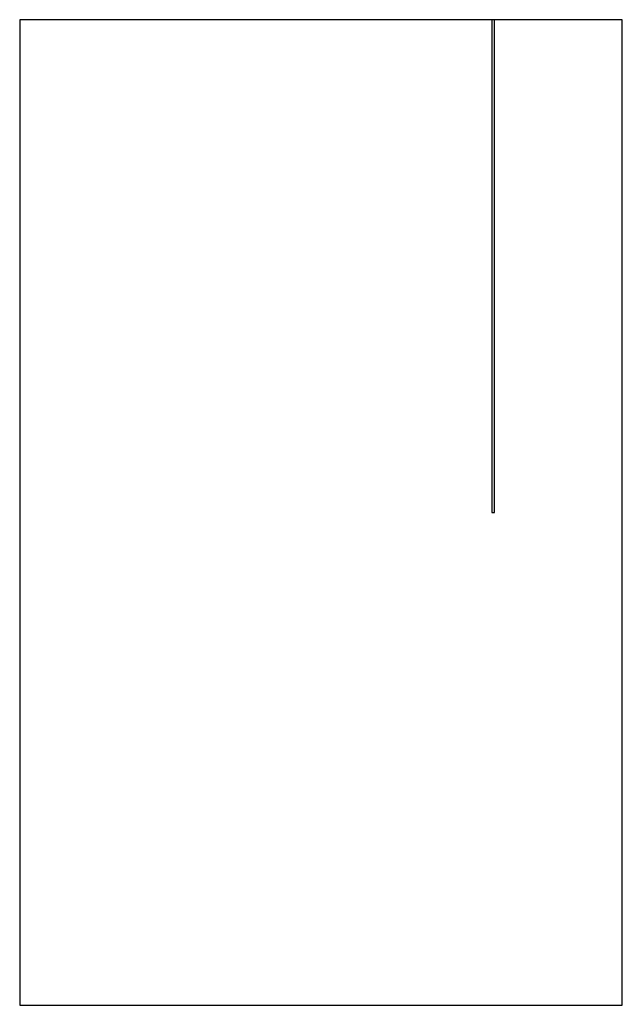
# Model space of a CAD drawing. Header units: millimetres. Extents: x 0 to 704, y 0 to 1150.
import ezdxf

# ---------------------------------------------------------------- set-up
doc = ezdxf.new("R2010")
doc.units = ezdxf.units.MM
doc.layers.add('OUTLINE', color=5, linetype='Continuous')
doc.layers.add('SLOT', color=1, linetype='Continuous')

msp = doc.modelspace()

# ---------------------------------------------------------------- linework, layer by layer
at = {"layer": 'OUTLINE'}
msp.add_lwpolyline([(0, 0), (703.5, 0), (703.5, 1150), (0, 1150), (0, 0)], close=True, dxfattribs=at)
at = {"layer": 'SLOT'}
msp.add_lwpolyline([(551.2, 575), (554.3, 575), (554.3, 1150), (551.2, 1150), (551.2, 575)], close=True, dxfattribs=at)

doc.saveas('drawing.dxf')
